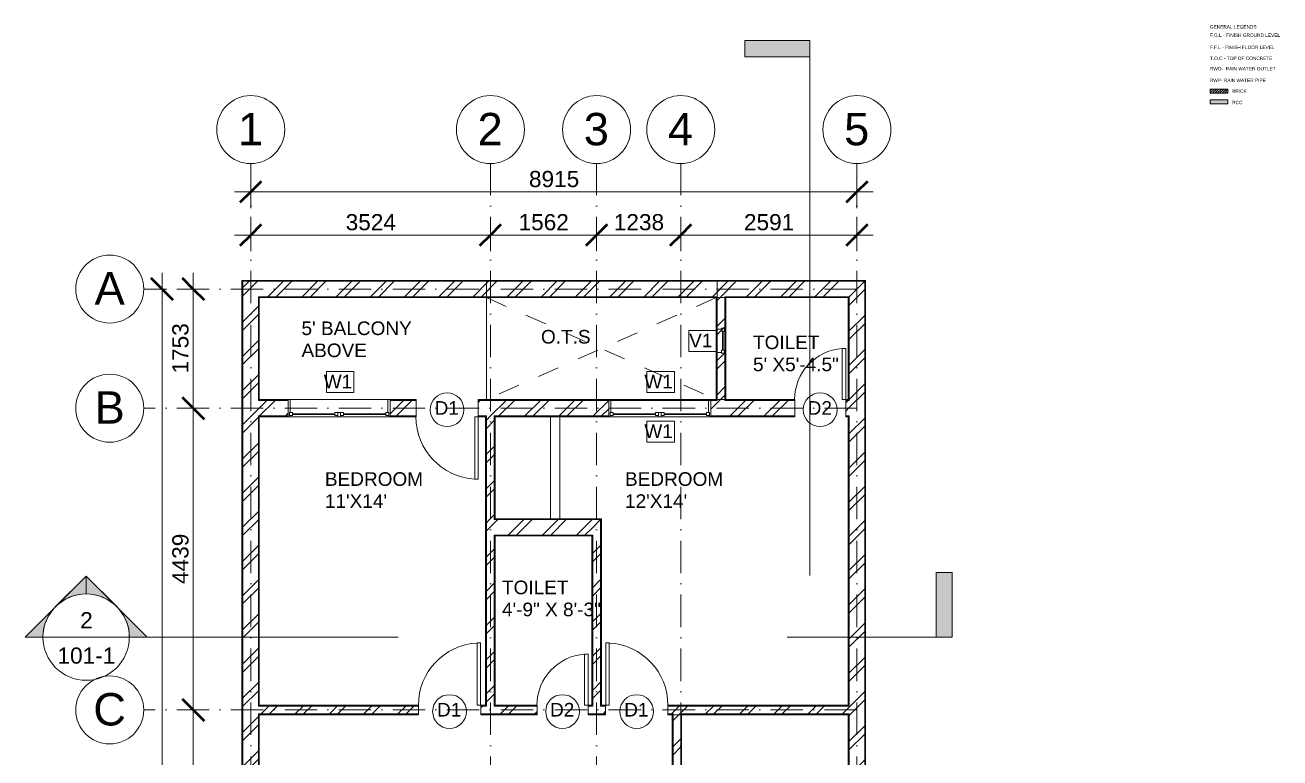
# Model space of a CAD drawing. Header units: millimetres. Extents: x -12349 to 27424, y -32504 to 3768.
# Drawn here: x 8968 to 27424, y -7011 to 3768 of the extents above; entities that cross this region are included whole.
import ezdxf

# ---------------------------------------------------------------- set-up
doc = ezdxf.new("R2010")
doc.units = ezdxf.units.MM
doc.linetypes.add('Dash', pattern=[635, 317.5, -317.5])
doc.linetypes.add('Dash Dot 3_16_', pattern=[793.75, 476.25, -158.75, 0, -158.75])
for name, color, linetype, lineweight in [('A-ANNO-DIMS', 8, 'Continuous', 9), ('A-ANNO-DIMS-100', 8, 'Continuous', 9), ('A-DETL-1', 8, 'Dash', 9), ('A-DETL-GENF-1', 55, 'Continuous', 9), ('A-DETL-GENF-2', 250, 'Continuous', 9), ('A-DETL-THIN', 8, 'Continuous', 9), ('A-DOOR', 7, 'Continuous', 13), ('A-DOOR-1', 7, 'Continuous', 9), ('A-DOOR-2', 7, 'Continuous', 20), ('A-DOOR-IDEN', 7, 'Continuous', 9), ('A-GLAZ', 6, 'Continuous', 13), ('A-GLAZ-1', 6, 'Continuous', 30), ('A-GLAZ-2', 6, 'Continuous', 20), ('A-GLAZ-3', 6, 'Continuous', 9), ('A-GLAZ-IDEN', 7, 'Continuous', 9), ('A-ROOF-OTLN', 9, 'Continuous', 9), ('A-WALL', 4, 'Continuous', 13), ('A-WALL-1', 7, 'Continuous', 13), ('A-WALL-FNSH-1', 55, 'Continuous', 9), ('A-WALL-PATT-1', 8, 'Continuous', 9), ('G-ANNO-SYMB', 7, 'Continuous', 9), ('G-ANNO-TEXT-1', 37, 'Continuous', 9), ('S-GRID-1', 7, 'Dash Dot 3_16_', 9), ('S-GRID-IDEN', 7, 'Continuous', 9)]:
    doc.layers.add(name, color=color, linetype=linetype, lineweight=lineweight)
doc.styles.add('Arial', font='arial.ttf', dxfattribs={"height": 238.125})
doc.styles.add('Arial_1', font='arial.ttf', dxfattribs={"height": 476.25})
doc.styles.add('Arial_2', font='arial.ttf', dxfattribs={"height": 200})
doc.styles.add('Arial_3', font='arial.ttf', dxfattribs={"height": 50})
doc.dimstyles.new('Linear_-_3_32__Arial', dxfattribs={"dimscale": 304.8, "dimtxt": 242.94927, "dimasz": 1.041667, "dimexe": 0.78125, "dimexo": 0.520833, "dimgap": 0, "dimtad": 1, "dimdec": 0, "dimzin": 0, "dimdsep": 46, "dimtxsty": 'Arial', "dimblk1": 'OBLIQUE', "dimblk2": 'OBLIQUE', "dimsah": 1, "dimcen": 0.09, "dimdle": 0.78125, "dimazin": 0, "dimtfac": 1, "dimtdec": 4, "dimtix": 1, "dimtmove": 0, "dimatfit": 3, "dimfxl": 1, "dimtvp": 1, "dimtolj": 1, "dimtzin": 0, "dimarcsym": 2})
pattern_1 = [(45, (21317.15, 0), (-251.447, 251.447), []), (45, (21317.15, 381), (-251.447, 251.447), [])]

# ---------------------------------------------------------------- blocks, each defined once
blk = doc.blocks.new('M_Casement Dbl with Trim - 0812 x 1220mm-V20-1ST FLOOR')
at = {"layer": 'A-GLAZ-1'}
for p, q in [((-686.5, 104.825), (-63.5, 104.825)), ((63.5, 104.825), (686.5, 104.825))]:
    blk.add_line(p, q, dxfattribs=at)
at = {"layer": 'A-GLAZ-2'}
for p, q in [((-750, 146.05), (-730.95, 146.05)), ((-730.95, 82.6), (-730.95, 146.05)), ((-730.95, 127.05), (-730.95, 82.6)), ((-730.95, 127.05), (-686.5, 127.05)), ((-730.95, 82.6), (-686.5, 82.6)), ((-730.95, 82.6), (-718.25, 82.6)), ((-718.25, -107.95), (-718.25, 82.6)), ((-686.5, 127.05), (-686.5, 82.6)), ((-63.5, 127.05), (-63.5, 82.6)), ((-63.5, 127.05), (-19.05, 127.05)), ((-63.5, 82.6), (-19.05, 82.6)), ((-19.05, 146.1), (-19.05, 82.6)), ((-19.05, 146.1), (19.05, 146.1)), ((-19.05, 127.05), (-19.05, 82.6)), ((-19.05, 82.6), (19.05, 82.6)), ((19.05, 146.1), (19.05, 82.6)), ((19.05, 127.05), (19.05, 82.6)), ((63.5, 127.05), (19.05, 127.05)), ((63.5, 82.6), (19.05, 82.6)), ((63.5, 127.05), (63.5, 82.6)), ((686.5, 127.05), (686.5, 82.6)), ((730.95, 127.05), (686.5, 127.05)), ((730.95, 82.6), (686.5, 82.6)), ((718.25, 82.6), (718.25, -107.95)), ((730.95, 82.6), (730.95, 146.05)), ((750, 146.05), (730.95, 146.05)), ((730.95, 127.05), (730.95, 82.6)), ((-718.25, -107.95), (-750, -107.95)), ((718.25, -107.95), (750, -107.95))]:
    blk.add_line(p, q, dxfattribs=at)
at = {"layer": 'A-GLAZ-3'}
for p, q in [((19.05, 146.1), (-19.05, 146.1)), ((-19.05, 146.1), (-19.05, 82.6)), ((-19.05, 82.6), (19.05, 82.6)), ((19.05, 82.6), (19.05, 146.1))]:
    blk.add_line(p, q, dxfattribs=at)
blk = doc.blocks.new('M_Casement Dbl with Trim - 0812 x 1220mm-213548-1ST FLOOR')
at = {"layer": 'A-GLAZ-1'}
for p, q in [((-686.5, -104.825), (-63.5, -104.825)), ((63.5, -104.825), (686.5, -104.825))]:
    blk.add_line(p, q, dxfattribs=at)
at = {"layer": 'A-GLAZ-2'}
for p, q in [((-718.25, 107.95), (-750, 107.95)), ((-718.25, 107.95), (-718.25, -82.6)), ((718.25, 107.95), (750, 107.95)), ((718.25, -82.6), (718.25, 107.95)), ((-750, -146.05), (-730.95, -146.05)), ((-730.95, -82.6), (-686.5, -82.6)), ((-730.95, -127.05), (-730.95, -82.6)), ((-730.95, -82.6), (-718.25, -82.6)), ((-730.95, -82.6), (-730.95, -146.05)), ((-730.95, -127.05), (-686.5, -127.05)), ((-686.5, -127.05), (-686.5, -82.6)), ((-63.5, -82.6), (-19.05, -82.6)), ((-63.5, -127.05), (-63.5, -82.6)), ((-63.5, -127.05), (-19.05, -127.05)), ((-19.05, -127.05), (-19.05, -82.6)), ((-19.05, -82.6), (19.05, -82.6)), ((-19.05, -146.1), (-19.05, -82.6)), ((-19.05, -146.1), (19.05, -146.1)), ((19.05, -127.05), (19.05, -82.6)), ((63.5, -82.6), (19.05, -82.6)), ((19.05, -146.1), (19.05, -82.6)), ((63.5, -127.05), (19.05, -127.05)), ((63.5, -127.05), (63.5, -82.6)), ((686.5, -127.05), (686.5, -82.6)), ((730.95, -82.6), (686.5, -82.6)), ((730.95, -127.05), (686.5, -127.05)), ((730.95, -127.05), (730.95, -82.6)), ((730.95, -82.6), (730.95, -146.05)), ((750, -146.05), (730.95, -146.05))]:
    blk.add_line(p, q, dxfattribs=at)
at = {"layer": 'A-GLAZ-3'}
for p, q in [((-19.05, -146.1), (-19.05, -82.6)), ((-19.05, -82.6), (19.05, -82.6)), ((19.05, -146.1), (-19.05, -146.1)), ((19.05, -82.6), (19.05, -146.1))]:
    blk.add_line(p, q, dxfattribs=at)
blk = doc.blocks.new('Fixed - V1-213611-1ST FLOOR')
at = {"layer": 'A-GLAZ-1'}
blk.add_line((-177.8, 28.575), (101.6, 28.575), dxfattribs=at)
at = {"layer": 'A-GLAZ-2'}
for p, q in [((-241.3, 69.85), (-222.25, 69.85)), ((-222.25, 6.35), (-222.25, 69.85)), ((-222.25, 50.8), (-222.25, 6.35)), ((-222.25, 50.8), (-177.8, 50.8)), ((-222.25, 6.35), (-177.8, 6.35)), ((-222.25, 6.35), (-209.55, 6.35)), ((-209.55, -69.85), (-209.55, 6.35)), ((-177.8, 50.8), (-177.8, 6.35)), ((101.6, 50.8), (101.6, 6.35)), ((146.05, 50.8), (101.6, 50.8)), ((146.05, 6.35), (101.6, 6.35)), ((133.35, 6.35), (146.05, 6.35)), ((133.35, 6.35), (133.35, -69.85)), ((146.05, 6.35), (146.05, 69.85)), ((165.1, 69.85), (146.05, 69.85)), ((146.05, 50.8), (146.05, 6.35)), ((-209.55, -69.85), (-241.3, -69.85)), ((133.35, -69.85), (165.1, -69.85))]:
    blk.add_line(p, q, dxfattribs=at)
blk = doc.blocks.new('Single-Flush - 36_ x 84_-214037-1ST FLOOR')
at = {"layer": 'A-DOOR-1'}
blk.add_arc((457, 70), 916, 93.1789, 180, dxfattribs=at)
at = {"layer": 'A-DOOR-2'}
for p, q in [((406, 70), (406, 985)), ((457, 985), (406, 985)), ((457, 70), (457, 985)), ((457, 70), (406, 70))]:
    blk.add_line(p, q, dxfattribs=at)
blk = doc.blocks.new('Single-Flush - 36_ x 84_-213903-1ST FLOOR')
at = {"layer": 'A-DOOR-1'}
blk.add_arc((457, -70), 916, 180, 266.8211, dxfattribs=at)
at = {"layer": 'A-DOOR-2'}
for p, q in [((406, -70), (406, -985)), ((457, -70), (406, -70)), ((457, -70), (457, -985)), ((457, -985), (406, -985))]:
    blk.add_line(p, q, dxfattribs=at)
blk = doc.blocks.new('Single-Flush - D3-213955-1ST FLOOR')
at = {"layer": 'A-DOOR-1'}
blk.add_arc((375, 70), 752, 93.8751, 180, dxfattribs=at)
at = {"layer": 'A-DOOR-2'}
for p, q in [((324, 70), (324, 820)), ((375, 820), (324, 820)), ((375, 70), (375, 820)), ((375, 70), (324, 70))]:
    blk.add_line(p, q, dxfattribs=at)
blk = doc.blocks.new('Single-Flush - D3-214007-1ST FLOOR')
at = {"layer": 'A-DOOR-1'}
blk.add_arc((375, 127), 752, 93.8751, 180, dxfattribs=at)
at = {"layer": 'A-DOOR-2'}
for p, q in [((324, 127), (324, 877)), ((375, 877), (324, 877)), ((375, 127), (375, 877)), ((375, 127), (324, 127))]:
    blk.add_line(p, q, dxfattribs=at)
blk = doc.blocks.new('Single-Flush - 36_ x 84_-213765-1ST FLOOR')
at = {"layer": 'A-DOOR-1'}
blk.add_arc((457, -127), 916, 180, 266.8211, dxfattribs=at)
at = {"layer": 'A-DOOR-2'}
for p, q in [((406, -127), (406, -1042)), ((457, -127), (406, -127)), ((457, -127), (457, -1042)), ((457, -1042), (406, -1042))]:
    blk.add_line(p, q, dxfattribs=at)
blk = doc.blocks.new('Grid - Grid Head - Circle 2-235549-1ST FLOOR')
at = {"layer": 'S-GRID-IDEN'}
blk.add_circle((0, 0), 5, dxfattribs=at)
blk = doc.blocks.new('Section - 3_32_ x 3_8_-54337-1ST FLOOR')
at = {"layer": 'G-ANNO-SYMB'}
blk.add_hatch(color=256, dxfattribs=at).paths.add_polyline_path([(0, 9.525), (0, 0), (-2.38125, 0), (-2.38125, 9.525)], flags=0)
for p, q in [((0, 9.525), (-2.38125, 9.525)), ((-2.38125, 9.525), (-2.38125, 0)), ((0, 0), (0, 9.525)), ((-2.38125, 0), (0, 0))]:
    blk.add_line(p, q, dxfattribs=at)
blk = doc.blocks.new('Section - Section Head - Filled-22785-1ST FLOOR')
at = {"layer": 'G-ANNO-SYMB'}
h = blk.add_hatch(color=256, dxfattribs=at)
edge = h.paths.add_edge_path(flags=0)
edge.add_line((-10.84, 4.49), (-6.35, 8.98))
edge.add_line((-6.35, 8.98), (-6.35, 6.35))
edge.add_arc((-6.35, 0), 6.35, 90, 135)
h = blk.add_hatch(color=256, dxfattribs=at)
edge = h.paths.add_edge_path(flags=0)
edge.add_arc((-6.35, 0), 6.35, 45, 90)
edge.add_line((-6.35, 6.35), (-6.35, 8.98))
edge.add_line((-6.35, 8.98), (-1.86, 4.49))
h = blk.add_hatch(color=256, dxfattribs=at)
edge = h.paths.add_edge_path(flags=0)
edge.add_arc((-6.35, 0), 6.36, 137.9216, 180)
edge.add_line((-12.71, 0), (-15.33, 0))
edge.add_line((-15.33, 0), (-11.07, 4.26))
h = blk.add_hatch(color=256, dxfattribs=at)
edge = h.paths.add_edge_path(flags=0)
edge.add_line((-1.63, 4.26), (2.63, 0))
edge.add_line((2.63, 0), (0.01, 0))
edge.add_arc((-6.35, 0), 6.36, 0, 42.0784)
for p, q in [((-6.35, 8.98), (-15.33, 0)), ((-6.35, 8.98), (-10.84, 4.49)), ((-6.35, 8.98), (2.63, 0)), ((-6.35, 6.35), (-6.35, 8.98)), ((-1.86, 4.49), (-6.35, 8.98)), ((-6.35, 8.98), (-6.35, 6.35)), ((-11.07, 4.26), (-15.33, 0)), ((2.63, 0), (-1.63, 4.26)), ((-15.33, 0), (-12.71, 0)), ((0.01, 0), (2.63, 0)), ((-12.7, 0), (-15.33, 0)), ((0, 0), (2.63, 0))]:
    blk.add_line(p, q, dxfattribs=at)
for radius, start, end in [(6.35, 360, 180), (6.35, 90, 135), (6.35, 45, 90), (6.36, 137.9216, 180), (6.36, 0, 42.0784), (6.35, 180, 360)]:
    blk.add_arc((-6.35, 0), radius, start, end, dxfattribs=at)
blk = doc.blocks.new('M_Window Tag - M_Window Tag-222506-1ST FLOOR')
at = {"layer": 'A-GLAZ-IDEN'}
for p, q in [((-1.88, -1.6), (-1.88, 1.52)), ((-1.88, 1.52), (2.16, 1.52)), ((2.16, 1.52), (2.16, -1.6)), ((2.16, -1.6), (-1.88, -1.6))]:
    blk.add_line(p, q, dxfattribs=at)
blk = doc.blocks.new('M_Door Tag - M_Door Tag-221952-1ST FLOOR')
at = {"layer": 'A-DOOR-IDEN'}
blk.add_circle((-0.01, -0.23), 2.48, dxfattribs=at)
blk = doc.blocks.new('DIMBLOCK11-1ST FLOOR')
at = {"layer": 'A-ANNO-DIMS-100', "lineweight": 50}
for p, q in [((12287, 679), (12446, 838)), ((15812, 679), (15970, 838)), ((12287, 679), (12129, 521)), ((15812, 679), (15653, 521))]:
    blk.add_line(p, q, dxfattribs=at)
at = {"layer": 'A-ANNO-DIMS-100'}
for p, q in [((12287, 745), (12287, 441)), ((12287, 679), (12287, 745)), ((15812, 745), (15812, 441)), ((15812, 679), (15812, 745)), ((12049, 679), (15812, 679))]:
    blk.add_line(p, q, dxfattribs=at)
at = {"layer": 'A-ANNO-DIMS-100', "color": 0, "insert": (13683, 988), "char_height": 238.1, "width": 879.1, "attachment_point": 1, "line_spacing_factor": 0.941778, "style": 'Arial'}
blk.add_mtext('3524', dxfattribs=at)
blk = doc.blocks.new('_Oblique')
at = {"color": 0, "linetype": 'ByBlock', "lineweight": -2}
blk.add_line((-0.5, -0.5), (0.5, 0.5), dxfattribs=at)
blk = doc.blocks.new('DIMBLOCK12-1ST FLOOR')
at = {"layer": 'A-ANNO-DIMS-100', "lineweight": 50}
for p, q in [((15812, 679), (15970, 838)), ((17374, 679), (17533, 838)), ((15812, 679), (15653, 521)), ((17374, 679), (17215, 521))]:
    blk.add_line(p, q, dxfattribs=at)
at = {"layer": 'A-ANNO-DIMS-100'}
for p, q in [((15812, 745), (15812, 441)), ((15812, 679), (15812, 745)), ((17374, 745), (17374, 441)), ((17374, 679), (17374, 745)), ((15812, 679), (17374, 679))]:
    blk.add_line(p, q, dxfattribs=at)
at = {"layer": 'A-ANNO-DIMS-100', "color": 0, "insert": (16226, 988), "char_height": 238.1, "width": 879.1, "attachment_point": 1, "line_spacing_factor": 0.941778, "style": 'Arial'}
blk.add_mtext('1562', dxfattribs=at)
blk = doc.blocks.new('DIMBLOCK13-1ST FLOOR')
at = {"layer": 'A-ANNO-DIMS-100', "lineweight": 50}
for p, q in [((17374, 679), (17533, 838)), ((18612, 679), (18771, 838)), ((17374, 679), (17215, 521)), ((18612, 679), (18453, 521))]:
    blk.add_line(p, q, dxfattribs=at)
at = {"layer": 'A-ANNO-DIMS-100'}
for p, q in [((17374, 745), (17374, 441)), ((17374, 679), (17374, 745)), ((18612, 745), (18612, 441)), ((18612, 679), (18612, 745)), ((17374, 679), (18612, 679))]:
    blk.add_line(p, q, dxfattribs=at)
at = {"layer": 'A-ANNO-DIMS-100', "color": 0, "insert": (17627, 988), "char_height": 238.1, "width": 879.1, "attachment_point": 1, "line_spacing_factor": 0.941778, "style": 'Arial'}
blk.add_mtext('1238', dxfattribs=at)
blk = doc.blocks.new('DIMBLOCK14-1ST FLOOR')
at = {"layer": 'A-ANNO-DIMS-100', "lineweight": 50}
for p, q in [((18612, 679), (18771, 838)), ((21203, 679), (21362, 838)), ((18612, 679), (18453, 521)), ((21203, 679), (21044, 521))]:
    blk.add_line(p, q, dxfattribs=at)
at = {"layer": 'A-ANNO-DIMS-100'}
for p, q in [((18612, 745), (18612, 441)), ((18612, 679), (18612, 745)), ((21203, 745), (21203, 441)), ((21203, 679), (21203, 745)), ((18612, 679), (21441, 679))]:
    blk.add_line(p, q, dxfattribs=at)
at = {"layer": 'A-ANNO-DIMS-100', "color": 0, "insert": (19541, 988), "char_height": 238.1, "width": 879.1, "attachment_point": 1, "line_spacing_factor": 0.941778, "style": 'Arial'}
blk.add_mtext('2591', dxfattribs=at)
blk = doc.blocks.new('DIMBLOCK15-1ST FLOOR')
at = {"layer": 'A-ANNO-DIMS-100'}
for p, q in [((12049, 1314), (21441, 1314)), ((12287, 1380), (12287, 1076)), ((12287, 1314), (12287, 1380)), ((21203, 1380), (21203, 1076)), ((21203, 1314), (21203, 1380))]:
    blk.add_line(p, q, dxfattribs=at)
at = {"layer": 'A-ANNO-DIMS-100', "lineweight": 50}
for p, q in [((12287, 1314), (12129, 1156)), ((12287, 1314), (12446, 1473)), ((21203, 1314), (21044, 1156)), ((21203, 1314), (21362, 1473))]:
    blk.add_line(p, q, dxfattribs=at)
at = {"layer": 'A-ANNO-DIMS-100', "color": 0, "insert": (16379, 1623), "char_height": 238.1, "width": 879.1, "attachment_point": 1, "line_spacing_factor": 0.941778, "style": 'Arial'}
blk.add_mtext('8915', dxfattribs=at)
blk = doc.blocks.new('DIMBLOCK16-1ST FLOOR')
at = {"layer": 'A-ANNO-DIMS-100', "lineweight": 50}
for p, q in [((11442, -114), (11284, 44)), ((11442, -114), (11601, -273)), ((11442, -1867), (11284, -1708)), ((11442, -1867), (11601, -2026))]:
    blk.add_line(p, q, dxfattribs=at)
at = {"layer": 'A-ANNO-DIMS-100'}
for p, q in [((11442, 124), (11442, -1867)), ((11508, -114), (11204, -114)), ((11442, -114), (11508, -114)), ((11508, -1867), (11204, -1867)), ((11442, -1867), (11508, -1867))]:
    blk.add_line(p, q, dxfattribs=at)
at = {"layer": 'A-ANNO-DIMS-100', "color": 0, "insert": (11133, -1357), "char_height": 238.1, "width": 879.1, "attachment_point": 1, "rotation": 90, "line_spacing_factor": 0.941778, "style": 'Arial'}
blk.add_mtext('1753', dxfattribs=at)
blk = doc.blocks.new('DIMBLOCK17-1ST FLOOR')
at = {"layer": 'A-ANNO-DIMS-100', "lineweight": 50}
for p, q in [((11442, -1867), (11284, -1708)), ((11442, -1867), (11601, -2026)), ((11442, -6306), (11284, -6147)), ((11442, -6306), (11601, -6464))]:
    blk.add_line(p, q, dxfattribs=at)
at = {"layer": 'A-ANNO-DIMS-100'}
for p, q in [((11508, -1867), (11204, -1867)), ((11442, -1867), (11442, -6306)), ((11442, -1867), (11508, -1867)), ((11508, -6306), (11204, -6306)), ((11442, -6306), (11508, -6306))]:
    blk.add_line(p, q, dxfattribs=at)
at = {"layer": 'A-ANNO-DIMS-100', "color": 0, "insert": (11133, -4453), "char_height": 238.1, "width": 879.1, "attachment_point": 1, "rotation": 90, "line_spacing_factor": 0.941778, "style": 'Arial'}
blk.add_mtext('4439', dxfattribs=at)
blk = doc.blocks.new('DIMBLOCK18-1ST FLOOR')
at = {"layer": 'A-ANNO-DIMS-100', "lineweight": 50}
for p, q in [((11442, -6306), (11284, -6147)), ((11442, -6306), (11601, -6464)), ((11442, -10903), (11284, -10744)), ((11442, -10903), (11601, -11062))]:
    blk.add_line(p, q, dxfattribs=at)
at = {"layer": 'A-ANNO-DIMS-100'}
for p, q in [((11508, -6306), (11204, -6306)), ((11442, -6306), (11442, -10903)), ((11442, -6306), (11508, -6306)), ((11508, -10903), (11204, -10903)), ((11442, -10903), (11508, -10903))]:
    blk.add_line(p, q, dxfattribs=at)
at = {"layer": 'A-ANNO-DIMS-100', "color": 0, "insert": (11133, -8971), "char_height": 238.1, "width": 879.1, "attachment_point": 1, "rotation": 90, "line_spacing_factor": 0.941778, "style": 'Arial'}
blk.add_mtext('4597', dxfattribs=at)
blk = doc.blocks.new('DIMBLOCK21-1ST FLOOR')
at = {"layer": 'A-ANNO-DIMS-100', "lineweight": 50}
for p, q in [((10983, -114), (10824, 44)), ((10983, -114), (11142, -273)), ((10983, -15964), (10824, -15805)), ((10983, -15964), (11142, -16123))]:
    blk.add_line(p, q, dxfattribs=at)
at = {"layer": 'A-ANNO-DIMS-100'}
for p, q in [((10983, 124), (10983, -16202)), ((11049, -114), (10745, -114)), ((10983, -114), (11049, -114)), ((11049, -15964), (10745, -15964)), ((10983, -15964), (11049, -15964))]:
    blk.add_line(p, q, dxfattribs=at)
at = {"layer": 'A-ANNO-DIMS-100', "color": 0, "insert": (10674, -8497), "char_height": 238.1, "width": 1098.88, "attachment_point": 1, "rotation": 90, "line_spacing_factor": 0.941778, "style": 'Arial'}
blk.add_mtext('15850', dxfattribs=at)

msp = doc.modelspace()

# ---------------------------------------------------------------- hatches: boundary and pattern name
at = {"layer": 'A-DETL-GENF-1'}
msp.add_hatch(color=256, dxfattribs=at).paths.add_polyline_path([(26659, 2607.5), (26659, 2667.5), (26399, 2667.5), (26399, 2607.5)], flags=0)
at = {"layer": 'A-DETL-GENF-2'}
h = msp.add_hatch(dxfattribs=at)
h.set_pattern_fill('FP_3', color=256, style=0, pattern_type=2)
h.set_pattern_definition([(45, (24618.746, 0), (-17.67767, 17.67767), [])])
h.paths.add_polyline_path([(26659, 2767.5), (26659, 2827.5), (26399, 2827.5), (26399, 2767.5)], flags=0)
at = {"layer": 'A-WALL-PATT-1'}
h = msp.add_hatch(dxfattribs=at)
h.set_pattern_fill('FP_1', color=256, style=0, pattern_type=2)
h.set_pattern_definition(pattern_1)
h.paths.add_polyline_path([(21317.2, -228.6), (21317.2, 0), (12170.9, 0), (12170.9, -228.6), (21088.6, -228.6)], flags=0)
h = msp.add_hatch(dxfattribs=at)
h.set_pattern_fill('FP_1', color=256, style=0, pattern_type=2)
h.set_pattern_definition(pattern_1)
h.paths.add_polyline_path([(12170.9, -16687.8), (12399.5, -16687.8), (12399.5, -228.6), (12170.9, -228.6), (12170.9, -16499.7)], flags=0)
h = msp.add_hatch(dxfattribs=at)
h.set_pattern_fill('FP_1', color=256, style=0, pattern_type=2)
h.set_pattern_definition(pattern_1)
h.paths.add_polyline_path([(19145.5, -1752.6), (19259.8, -1752.6), (19259.8, -228.6), (19145.5, -228.6), (19145.5, -1739.9)], flags=0)
h = msp.add_hatch(dxfattribs=at)
h.set_pattern_fill('FP_1', color=256, style=0, pattern_type=2)
h.set_pattern_definition(pattern_1)
h.paths.add_polyline_path([(21088.6, -10887.9), (21317.2, -10887.9), (21317.2, -228.6), (21088.6, -228.6), (21088.6, -10830.8)], flags=0)
h = msp.add_hatch(dxfattribs=at)
h.set_pattern_fill('FP_1', color=256, style=0, pattern_type=2)
h.set_pattern_definition(pattern_1)
h.paths.add_polyline_path([(21088.6, -1981.2), (21088.6, -1752.6), (21037.9, -1752.6), (21037.9, -1981.2), (21075.9, -1981.2)], flags=0)
h.paths.add_polyline_path([(20287.9, -1981.2), (20287.9, -1752.6), (19052.6, -1752.6), (19052.6, -1981.2), (19675.1, -1981.2)], flags=0)
h.paths.add_polyline_path([(17552.6, -1981.2), (17552.6, -1752.6), (15633, -1752.6), (15633, -1981.2), (15868.9, -1981.2)], flags=0)
h.paths.add_polyline_path([(14718.6, -1981.2), (14718.6, -1752.6), (14337.5, -1752.6), (14337.5, -1981.2)], flags=0)
h.paths.add_polyline_path([(12837.5, -1981.2), (12837.5, -1752.6), (12399.5, -1752.6), (12399.5, -1981.2), (12412.2, -1981.2)], flags=0)
h = msp.add_hatch(dxfattribs=at)
h.set_pattern_fill('FP_1', color=256, style=0, pattern_type=2)
h.set_pattern_definition(pattern_1)
h.paths.add_polyline_path([(15754.6, -3505.2), (15868.9, -3505.2), (15868.9, -1981.2), (15754.6, -1981.2), (15754.6, -3492.5)], flags=0)
h = msp.add_hatch(dxfattribs=at)
h.set_pattern_fill('FP_1', color=256, style=0, pattern_type=2)
h.set_pattern_definition(pattern_1)
h.paths.add_polyline_path([(15754.6, -6248.4), (15868.9, -6248.4), (15868.9, -3505.2), (15754.6, -3505.2), (15754.6, -6235.7)], flags=0)
h = msp.add_hatch(dxfattribs=at)
h.set_pattern_fill('FP_1', color=256, style=0, pattern_type=2)
h.set_pattern_definition(pattern_1)
h.paths.add_polyline_path([(17304, -3733.8), (17316.7, -3733.8), (17316.7, -3505.2), (15868.9, -3505.2), (15868.9, -3733.8), (15881.6, -3733.8)], flags=0)
h = msp.add_hatch(dxfattribs=at)
h.set_pattern_fill('FP_1', color=256, style=0, pattern_type=2)
h.set_pattern_definition(pattern_1)
h.paths.add_polyline_path([(17316.7, -6248.4), (17431, -6248.4), (17431, -3505.2), (17316.7, -3505.2), (17316.7, -6235.7)], flags=0)
h = msp.add_hatch(dxfattribs=at)
h.set_pattern_fill('FP_1', color=256, style=0, pattern_type=2)
h.set_pattern_definition(pattern_1)
h.paths.add_polyline_path([(21075.9, -6362.7), (21088.6, -6362.7), (21088.6, -6248.4), (18421.6, -6248.4), (18421.6, -6362.7), (20985.6, -6362.7)], flags=0)
h.paths.add_polyline_path([(17248.8, -6362.7), (17507.2, -6362.7), (17507.2, -6248.4), (17248.8, -6248.4)], flags=0)
h.paths.add_polyline_path([(16498.8, -6362.7), (16498.8, -6248.4), (15668.9, -6248.4), (15668.9, -6362.7), (15743.3, -6362.7)], flags=0)
h.paths.add_polyline_path([(14754.5, -6362.7), (14754.5, -6248.4), (12399.5, -6248.4), (12399.5, -6362.7), (13122.1, -6362.7)], flags=0)
h = msp.add_hatch(dxfattribs=at)
h.set_pattern_fill('FP_1', color=256, style=0, pattern_type=2)
h.set_pattern_definition(pattern_1)
h.paths.add_polyline_path([(18497.8, -9512.3), (18612.1, -9512.3), (18612.1, -6362.7), (18497.8, -6362.7), (18497.8, -9499.6)], flags=0)

# ---------------------------------------------------------------- linework, layer by layer
at = {"layer": 'A-DETL-1'}
for p, q in [((15754.6, -241.3), (19132.8, -1739.9)), ((19132.8, -241.3), (15754.6, -1739.9))]:
    msp.add_line(p, q, dxfattribs=at)
at = {"layer": 'A-DETL-THIN'}
for p, q in [((26659, 2827.5), (26399, 2827.5)), ((26399, 2827.5), (26399, 2767.5)), ((26659, 2767.5), (26659, 2827.5)), ((26399, 2767.5), (26659, 2767.5)), ((26659, 2667.5), (26399, 2667.5)), ((26399, 2667.5), (26399, 2607.5)), ((26399, 2607.5), (26659, 2607.5)), ((26659, 2607.5), (26659, 2667.5))]:
    msp.add_line(p, q, dxfattribs=at)
at = {"layer": 'A-ROOF-OTLN'}
msp.add_line((15754.6, -1739.9), (15754.6, -241.3), dxfattribs=at)
at = {"layer": 'A-WALL'}
for p, q in [((12158.2, 12.7), (21329.9, 12.7)), ((12158.2, 12.7), (12158.2, -241.3)), ((12173.2, -12179.3), (12173.2, 0)), ((15754.6, 0), (15754.6, -241.3)), ((21329.9, 12.7), (21329.9, -10887.9)), ((19132.8, -241.3), (15754.6, -241.3)), ((19132.8, -1739.9), (19132.8, -241.3)), ((19272.5, -241.3), (19145.5, -241.3)), ((19272.5, -241.3), (19272.5, -1739.9)), ((12837.5, -1739.9), (14337.5, -1739.9)), ((15754.6, -1739.9), (19132.8, -1739.9)), ((15754.6, -1739.9), (15754.6, -1752.6)), ((17552.6, -1752.6), (19052.6, -1752.6)), ((19145.5, -1739.9), (19272.5, -1739.9)), ((13568.4, -1993.9), (12837.5, -1993.9)), ((14337.5, -1993.9), (13606.5, -1993.9)), ((16694.4, -3492.5), (16694.4, -1993.9)), ((16834.1, -1993.9), (16694.4, -1993.9)), ((16834.1, -1993.9), (16834.1, -3492.5)), ((18283.6, -1993.9), (17552.6, -1993.9)), ((19052.6, -1993.9), (18321.7, -1993.9)), ((15881.6, -3492.5), (16694.4, -3492.5)), ((16834.1, -3492.5), (17304, -3492.5)), ((17304, -3746.5), (15881.6, -3746.5)), ((18485.1, -9639.3), (18485.1, -6375.4)), ((18624.8, -6375.4), (18485.1, -6375.4)), ((18624.8, -6375.4), (18624.8, -9499.6))]:
    msp.add_line(p, q, dxfattribs=at)
at = {"layer": 'A-WALL-1'}
for p, q in [((21317.2, 0), (12170.9, 0)), ((12170.9, 0), (12170.9, -16687.8)), ((19145.5, -1752.6), (19145.5, 0)), ((21317.2, 0), (21317.2, -20055.6)), ((19145.5, -228.6), (12399.5, -228.6)), ((12399.5, -228.6), (12399.5, -1752.6)), ((21088.6, -228.6), (19259.8, -228.6)), ((19259.8, -1752.6), (19259.8, -228.6)), ((21088.6, -228.6), (21088.6, -1752.6)), ((12837.5, -1752.6), (12399.5, -1752.6)), ((12837.5, -1981.2), (12837.5, -1752.6)), ((14337.5, -1752.6), (14337.5, -1981.2)), ((14718.6, -1752.6), (14337.5, -1752.6)), ((14718.6, -1981.2), (14718.6, -1752.6)), ((15633, -1752.6), (15633, -1981.2)), ((17552.6, -1752.6), (15633, -1752.6)), ((17552.6, -1981.2), (17552.6, -1752.6)), ((19052.6, -1752.6), (19052.6, -1981.2)), ((19145.5, -1752.6), (19052.6, -1752.6)), ((20287.9, -1752.6), (19259.8, -1752.6)), ((20287.9, -1981.2), (20287.9, -1752.6)), ((21037.9, -1752.6), (21037.9, -1981.2)), ((21088.6, -1752.6), (21037.9, -1752.6)), ((12399.5, -1981.2), (12399.5, -6248.4)), ((12837.5, -1981.2), (12399.5, -1981.2)), ((14718.6, -1981.2), (14337.5, -1981.2)), ((15754.6, -1981.2), (15633, -1981.2)), ((15754.6, -1981.2), (15754.6, -6248.4)), ((17552.6, -1981.2), (15868.9, -1981.2)), ((15868.9, -3505.2), (15868.9, -1981.2)), ((20287.9, -1981.2), (19052.6, -1981.2)), ((21088.6, -1981.2), (21037.9, -1981.2)), ((21088.6, -1981.2), (21088.6, -6248.4)), ((17431, -3505.2), (15868.9, -3505.2)), ((17431, -3505.2), (17431, -6248.4)), ((15868.9, -3733.8), (15868.9, -6248.4)), ((17316.7, -3733.8), (15868.9, -3733.8)), ((17316.7, -3733.8), (17316.7, -6248.4)), ((12399.5, -6248.4), (14754.5, -6248.4)), ((14754.5, -6362.7), (14754.5, -6248.4)), ((15668.9, -6248.4), (15668.9, -6362.7)), ((15668.9, -6248.4), (15754.6, -6248.4)), ((15868.9, -6248.4), (16498.8, -6248.4)), ((16498.8, -6362.7), (16498.8, -6248.4)), ((17248.8, -6248.4), (17248.8, -6362.7)), ((17248.8, -6248.4), (17316.7, -6248.4)), ((17431, -6248.4), (17507.2, -6248.4)), ((17507.2, -6362.7), (17507.2, -6248.4)), ((18421.6, -6248.4), (18421.6, -6362.7)), ((18421.6, -6248.4), (21088.6, -6248.4)), ((12399.5, -6362.7), (12399.5, -16459.2)), ((12399.5, -6362.7), (14754.5, -6362.7)), ((15668.9, -6362.7), (16498.8, -6362.7)), ((17248.8, -6362.7), (17507.2, -6362.7)), ((18421.6, -6362.7), (18497.8, -6362.7)), ((18497.8, -9626.6), (18497.8, -6362.7)), ((18612.1, -6362.7), (21088.6, -6362.7)), ((18612.1, -9512.3), (18612.1, -6362.7)), ((21088.6, -6362.7), (21088.6, -10830.8))]:
    msp.add_line(p, q, dxfattribs=at)
at = {"layer": 'A-WALL-FNSH-1'}
for p, q in [((12158.2, -241.3), (12158.2, -16700.5)), ((12412.2, -241.3), (15754.6, -241.3)), ((12412.2, -1739.9), (12412.2, -241.3)), ((19272.5, -241.3), (21075.9, -241.3)), ((21075.9, -241.3), (21075.9, -1739.9)), ((12837.5, -1739.9), (12412.2, -1739.9)), ((12837.5, -1752.6), (12837.5, -1739.9)), ((14718.6, -1739.9), (14337.5, -1739.9)), ((14337.5, -1739.9), (14337.5, -1752.6)), ((14718.6, -1752.6), (14718.6, -1739.9)), ((15754.6, -1739.9), (15633, -1739.9)), ((15633, -1739.9), (15633, -1752.6)), ((17552.6, -1752.6), (17552.6, -1739.9)), ((19052.6, -1739.9), (19052.6, -1752.6)), ((20287.9, -1739.9), (19272.5, -1739.9)), ((20287.9, -1752.6), (20287.9, -1739.9)), ((21075.9, -1739.9), (21037.9, -1739.9)), ((21037.9, -1739.9), (21037.9, -1752.6)), ((12412.2, -6235.7), (12412.2, -1993.9)), ((12412.2, -1993.9), (12837.5, -1993.9)), ((12837.5, -1993.9), (12837.5, -1981.2)), ((14337.5, -1981.2), (14337.5, -1993.9)), ((14337.5, -1993.9), (14718.6, -1993.9)), ((14718.6, -1993.9), (14718.6, -1981.2)), ((15633, -1981.2), (15633, -1993.9)), ((15633, -1993.9), (15741.9, -1993.9)), ((15741.9, -1993.9), (15741.9, -6235.7)), ((15881.6, -1993.9), (17552.6, -1993.9)), ((15881.6, -3492.5), (15881.6, -1993.9)), ((17552.6, -1993.9), (17552.6, -1981.2)), ((19052.6, -1981.2), (19052.6, -1993.9)), ((19052.6, -1993.9), (20287.9, -1993.9)), ((20287.9, -1993.9), (20287.9, -1981.2)), ((21037.9, -1981.2), (21037.9, -1993.9)), ((21037.9, -1993.9), (21075.9, -1993.9)), ((21075.9, -1993.9), (21075.9, -6235.7)), ((17443.7, -3492.5), (16694.4, -3492.5)), ((17443.7, -6235.7), (17443.7, -3492.5)), ((15881.6, -6235.7), (15881.6, -3746.5)), ((17304, -3746.5), (17304, -6235.7)), ((14754.5, -6235.7), (12412.2, -6235.7)), ((14754.5, -6248.4), (14754.5, -6235.7)), ((15741.9, -6235.7), (15668.9, -6235.7)), ((15668.9, -6235.7), (15668.9, -6248.4)), ((16498.8, -6235.7), (15881.6, -6235.7)), ((16498.8, -6248.4), (16498.8, -6235.7)), ((17304, -6235.7), (17248.8, -6235.7)), ((17248.8, -6235.7), (17248.8, -6248.4)), ((17507.2, -6235.7), (17443.7, -6235.7)), ((17507.2, -6248.4), (17507.2, -6235.7)), ((21075.9, -6235.7), (18421.6, -6235.7)), ((18421.6, -6235.7), (18421.6, -6248.4)), ((12412.2, -16446.5), (12412.2, -6375.4)), ((12412.2, -6375.4), (14754.5, -6375.4)), ((14754.5, -6375.4), (14754.5, -6362.7)), ((15668.9, -6362.7), (15668.9, -6375.4)), ((15668.9, -6375.4), (16498.8, -6375.4)), ((16498.8, -6375.4), (16498.8, -6362.7)), ((17248.8, -6362.7), (17248.8, -6375.4)), ((17248.8, -6375.4), (17507.2, -6375.4)), ((17507.2, -6375.4), (17507.2, -6362.7)), ((18421.6, -6362.7), (18421.6, -6375.4)), ((18421.6, -6375.4), (18485.1, -6375.4)), ((18624.8, -6375.4), (21075.9, -6375.4)), ((21075.9, -6375.4), (21075.9, -10818.1))]:
    msp.add_line(p, q, dxfattribs=at)
at = {"layer": 'G-ANNO-SYMB'}
for p, q in [((20507.8, -4329.6), (20507.8, 3301.7)), ((9231.4, -5234.7), (10501.4, -5234.7)), ((10501.4, -5234.7), (14456.7, -5234.7)), ((20178.6, -5234.7), (22367.3, -5234.7))]:
    msp.add_line(p, q, dxfattribs=at)
at = {"layer": 'S-GRID-1'}
for p, q in [((12287.5, -28901.4), (12287.5, 1730.3)), ((15811.7, -28901.4), (15811.7, 1730.3)), ((17373.8, -28901.4), (17373.8, 1730.3)), ((18612.1, -28901.4), (18612.1, 1730.3)), ((21202.9, -28901.4), (21202.9, 1730.3)), ((21202.9, -114.3), (10713.1, -114.3)), ((21202.9, -1866.9), (10713.1, -1866.9)), ((21202.9, -6305.6), (10713.1, -6305.6))]:
    msp.add_line(p, q, dxfattribs=at)

# ---------------------------------------------------------------- block references
at = {"layer": 'A-DOOR'}
for name, p in [('Single-Flush - D3-214007-1ST FLOOR', (20662.9, -1866.9)), ('Single-Flush - 36_ x 84_-213765-1ST FLOOR', (15175.8, -1866.9)), ('Single-Flush - 36_ x 84_-214037-1ST FLOOR', (15211.7, -6305.6)), ('Single-Flush - D3-213955-1ST FLOOR', (16873.8, -6305.6))]:
    msp.add_blockref(name, p, dxfattribs=at)
at = {"layer": 'A-DOOR', "rotation": 180}
msp.add_blockref('Single-Flush - 36_ x 84_-213903-1ST FLOOR', (17964.4, -6305.6), dxfattribs=at)
at = {"layer": 'A-DOOR-IDEN', "xscale": 99.99999999999993, "yscale": 99.99999999999993, "zscale": 99.99999999999993}
for p in [(15175.8, -1866.9), (20662.9, -1866.9), (15211.7, -6305.6), (16873.8, -6305.6), (17964.4, -6305.6)]:
    msp.add_blockref('M_Door Tag - M_Door Tag-221952-1ST FLOOR', p, dxfattribs=at)
at = {"layer": 'A-GLAZ'}
for name, p, rotation in [('Fixed - V1-213611-1ST FLOOR', (19202.6, -912.4), 269.9999999999999), ('M_Casement Dbl with Trim - 0812 x 1220mm-V20-1ST FLOOR', (13587.5, -1847.8), 180)]:
    msp.add_blockref(name, p, dxfattribs=dict(at, rotation=rotation))
msp.add_blockref('M_Casement Dbl with Trim - 0812 x 1220mm-213548-1ST FLOOR', (18302.6, -1847.8), dxfattribs=at)
at = {"layer": 'A-GLAZ-IDEN', "xscale": 99.99999999999993, "yscale": 99.99999999999993, "zscale": 99.99999999999993}
for p in [(18919.3, -874.3), (13587.5, -1478.3), (18302.6, -1478.3), (18302.6, -2208.7)]:
    msp.add_blockref('M_Window Tag - M_Window Tag-222506-1ST FLOOR', p, dxfattribs=at)
at = {"layer": 'G-ANNO-SYMB', "extrusion": (0, 0, -1), "xscale": 99.99999999999993, "yscale": 99.99999999999993, "zscale": 99.99999999999993, "rotation": 270.0000000000002}
msp.add_blockref('Section - 3_32_ x 3_8_-54337-1ST FLOOR', (-20507.8, 3301.7), dxfattribs=at)
at = {"layer": 'G-ANNO-SYMB', "xscale": 99.99999999999993, "yscale": 99.99999999999993, "zscale": 99.99999999999993}
msp.add_blockref('Section - Section Head - Filled-22785-1ST FLOOR', (10501.4, -5234.7), dxfattribs=at)
at = {"layer": 'G-ANNO-SYMB', "extrusion": (0, 0, -1), "xscale": 99.99999999999993, "yscale": 99.99999999999993, "zscale": 99.99999999999993}
msp.add_blockref('Section - 3_32_ x 3_8_-54337-1ST FLOOR', (-22367.3, -5234.7), dxfattribs=at)
at = {"layer": 'S-GRID-IDEN', "xscale": 99.99999999999993, "yscale": 99.99999999999993, "zscale": 99.99999999999993}
for p in [(12287.5, 2230.3), (15811.7, 2230.3), (17373.8, 2230.3), (18612.1, 2230.3), (21202.9, 2230.3)]:
    msp.add_blockref('Grid - Grid Head - Circle 2-235549-1ST FLOOR', p, dxfattribs=at)
at = {"layer": 'S-GRID-IDEN', "xscale": 99.99999999999993, "yscale": 99.99999999999993, "zscale": 99.99999999999993, "rotation": 89.99999999999982}
for p in [(10213.1, -114.3), (10213.1, -1866.9), (10213.1, -6305.6)]:
    msp.add_blockref('Grid - Grid Head - Circle 2-235549-1ST FLOOR', p, dxfattribs=at)

# ---------------------------------------------------------------- texts
at = {"layer": 'A-DOOR-IDEN', "char_height": 200, "width": 440.928, "attachment_point": 1, "style": 'Arial_2'}
for s, insert in [('D1', (14991.5, -1763.3)), ('D2', (20478.5, -1763.3)), ('D1', (15027.3, -6201.9)), ('D2', (16689.4, -6201.9)), ('D1', (17780, -6201.9))]:
    msp.add_mtext(s, dxfattribs=dict(at, insert=insert))
at = {"layer": 'A-GLAZ-IDEN', "char_height": 200, "attachment_point": 1, "style": 'Arial_2'}
for s, insert, width in [('V1', (18735.4, -771.2), 424.894), ('W1', (13360.6, -1375.2), 529.114), ('W1', (18075.7, -1375.2), 529.114), ('W1', (18075.7, -2105.5), 529.114)]:
    msp.add_mtext(s, dxfattribs=dict(at, insert=insert, width=width))
at = {"layer": 'G-ANNO-SYMB', "attachment_point": 1, "style": 'Arial'}
for s, insert, char_height, width in [('2', (9778.5, -4866.7), 238.1, 224.472), ('101-1', (9444.5, -5386.2), 238.12, 1034.177)]:
    msp.add_mtext(s, dxfattribs=dict(at, insert=insert, char_height=char_height, width=width))
at = {"layer": 'G-ANNO-TEXT-1', "attachment_point": 1}
for s, insert, char_height, width, style in [('GENERAL LEGENDS', (26393.8, 3766.9), 50, 849.789, 'Arial_3'), ('F.G.L - FINISH GROUND LEVEL', (26393.8, 3644.4), 50, 1272.679, 'Arial_3'), ('F.F.L - FINISH FLOOR LEVEL', (26393.8, 3464.4), 50, 1172.468, 'Arial_3'), ('T.O.C - TOP OF CONCRETE', (26393.8, 3304.4), 50, 1130.379, 'Arial_3'), ('RWO-  RAIN WATER OUTLET', (26393.8, 3151.5), 50, 1196.519, 'Arial_3'), ('RWP- RAIN WATER PIPE', (26393.8, 2979.7), 50, 1024.156, 'Arial_3'), ('BRICK', (26721.7, 2822.3), 50, 264.557, 'Arial_3'), ('RCC', (26721.7, 2654), 50, 186.392, 'Arial_3'), ("5' BALCONY ", (13033.5, -591.4), 200, 2092.404, 'Arial_2'), ('O.T.S', (16555.7, -716.1), 200, 897.89, 'Arial_2'), ('ABOVE', (13033.5, -915.6), 200, 1194.514, 'Arial_2'), ('TOILET', (19674.2, -798.8), 200, 1202.531, 'Arial_2'), ('5\' X5\'-4.5"', (19674.2, -1122.9), 200, 1555.274, 'Arial_2'), ('BEDROOM', (13377.8, -2809.2), 200, 1771.729, 'Arial_2'), ('BEDROOM', (13377.8, -2809.2), 200, 1771.729, 'Arial_2'), ('BEDROOM', (17791.7, -2809.2), 200, 1771.729, 'Arial_2'), ("11'X14'", (13377.8, -3133.3), 200, 1130.379, 'Arial_2'), ("11'X14'", (13377.8, -3133.3), 200, 1130.379, 'Arial_2'), ("12'X14'", (17791.7, -3133.3), 200, 1130.379, 'Arial_2'), ('TOILET', (15982.2, -4402.9), 200, 1202.531, 'Arial_2'), ('4\'-9" X 8\'-3"', (15982.2, -4727), 200, 1787.763, 'Arial_2')]:
    msp.add_mtext(s, dxfattribs=dict(at, insert=insert, char_height=char_height, width=width, style=style))
at = {"layer": 'S-GRID-IDEN', "char_height": 476.2, "attachment_point": 1, "style": 'Arial_1'}
for s, insert, width in [('1', (12098.8, 2476), 448.945), ('2', (15623.1, 2476), 448.945), ('3', (17185.2, 2476), 448.945), ('4', (18423.4, 2476), 448.945), ('5', (21014.2, 2476), 448.945), ('A', (9990.7, 133.9), 537.131), ('B', (9990.7, -1618.7), 537.131), ('C', (9971.2, -6057.3), 585.232)]:
    msp.add_mtext(s, dxfattribs=dict(at, insert=insert, width=width))

# ---------------------------------------------------------------- dimensions: what is measured, and where the dimension line sits
at = {"layer": 'A-ANNO-DIMS'}
for base, p1, p2, override, picture, middle in [((21202.9, 1314.3), (12287.5, 1538.8), (21202.9, 1538.8), {"dimpost": '<>', "dimfxl": 8915.4}, 'DIMBLOCK15-1ST FLOOR', (16745.2, 1435.9)), ((15811.7, 679.3), (12287.5, 903.8), (15811.7, 903.8), {"dimpost": '<>', "dimfxl": 3524.25}, 'DIMBLOCK11-1ST FLOOR', (14049.6, 801)), ((17373.8, 679.3), (15811.7, 903.8), (17373.8, 903.8), {"dimpost": '<>', "dimfxl": 1562.1}, 'DIMBLOCK12-1ST FLOOR', (16592.8, 800.9)), ((18612.1, 679.3), (17373.8, 903.8), (18612.1, 903.8), {"dimpost": '<>', "dimfxl": 1238.25}, 'DIMBLOCK13-1ST FLOOR', (17992.9, 801)), ((21202.9, 679.3), (18612.1, 903.8), (21202.9, 903.8), {"dimpost": '<>', "dimfxl": 2590.8}, 'DIMBLOCK14-1ST FLOOR', (19907.5, 800.9))]:
    dim = msp.add_linear_dim(base=base, p1=p1, p2=p2, dimstyle='Linear_-_3_32__Arial', override=override, dxfattribs=at)
    dim.commit()
    dim.dimension.update_dxf_attribs({"geometry": picture, "text_midpoint": middle})
for base, p1, p2, override, picture, middle in [((10982.8, -15963.9), (11207.3, -114.3), (11207.3, -15963.9), {"dimpost": '<>', "dimfxl": 15849.6}, 'DIMBLOCK21-1ST FLOOR', (10861.2, -8039.1)), ((11442.3, -1866.9), (11666.8, -114.3), (11666.8, -1866.9), {"dimpost": '<>', "dimfxl": 1752.6}, 'DIMBLOCK16-1ST FLOOR', (11320.6, -990.6)), ((11442.3, -6305.6), (11666.8, -1866.9), (11666.8, -6305.6), {"dimpost": '<>', "dimfxl": 4438.65}, 'DIMBLOCK17-1ST FLOOR', (11320.6, -4086.2)), ((11442.3, -10902.9), (11666.8, -6305.6), (11666.8, -10902.9), {"dimpost": '<>', "dimfxl": 4597.4}, 'DIMBLOCK18-1ST FLOOR', (11320.7, -8604.2))]:
    dim = msp.add_linear_dim(base=base, p1=p1, p2=p2, angle=90, dimstyle='Linear_-_3_32__Arial', override=override, dxfattribs=at)
    dim.commit()
    dim.dimension.update_dxf_attribs({"geometry": picture, "text_midpoint": middle})

doc.saveas('drawing.dxf')
